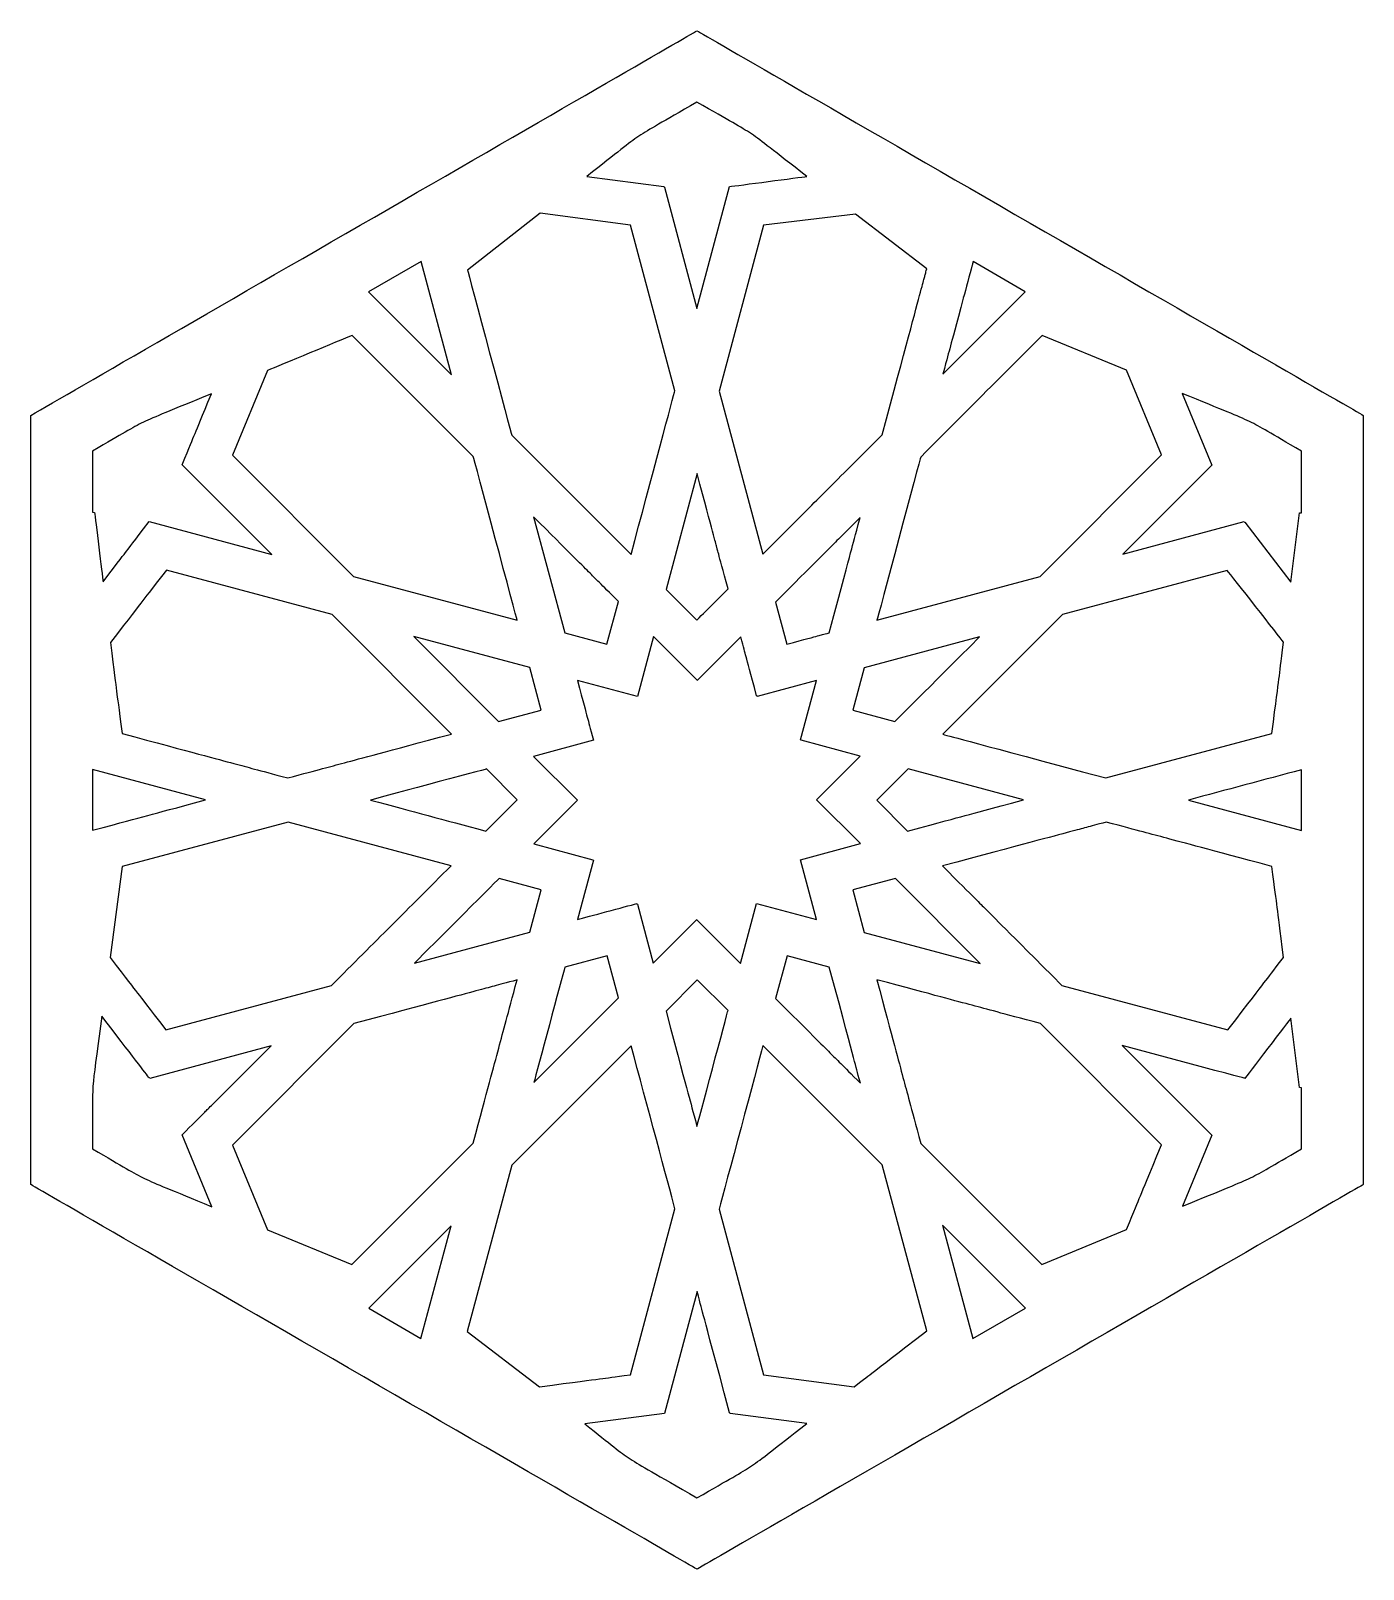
# Model space of a CAD drawing. Header units: millimetres. Extents: x -43 to 43, y -50 to 50.
import ezdxf

# ---------------------------------------------------------------- set-up
doc = ezdxf.new("R2010")
doc.units = ezdxf.units.MM
doc.header["$MEASUREMENT"] = 0
doc.layers.add('layer 1', color=7, linetype='Continuous')

msp = doc.modelspace()

# ---------------------------------------------------------------- linework, layer by layer
at = {"layer": 'layer 1', "color": 250}
for points, knots in [([(0.0857, 50.0821), (-1.3744, 49.239), (-37.451, 28.4103), (-43.2153, 25.0822), (-43.2153, 25.0822), (-43.2153, 15.96), (-43.2153, -15.7807), (-43.2153, -24.9177), (-43.2153, -24.9177), (-43.0768, -24.9979), (-0.0723, -49.8267), (0.0857, -49.9181), (0.0857, -49.9181), (0.5263, -49.6634), (43.005, -25.1386), (43.3871, -24.9177), (43.3871, -24.9177), (43.3871, -19.238), (43.3871, 19.3788), (43.3871, 25.0822), (43.3871, 25.0822), (42.1058, 25.8219), (1.3684, 49.3416), (0.0857, 50.0821)], [0, 0, 0, 0, 0.14285714, 0.14285714, 0.14285714, 0.14285714, 0.28571429, 0.28571429, 0.28571429, 0.28571429, 0.42857143, 0.42857143, 0.42857143, 0.42857143, 0.57142857, 0.57142857, 0.57142857, 0.57142857, 0.71428571, 0.71428571, 0.71428571, 0.71428571, 1, 1, 1, 1]), ([(0.0857, 45.4417), (4.4199, 42.9394), (2.7908, 44.0401), (7.2273, 40.6153), (7.2273, 40.6153), (6.756, 40.5532), (2.679, 40.0166), (2.2059, 39.9546), (2.2059, 39.9546), (2.2059, 39.9546), (0.0818, 32.0283), (0.0818, 32.0283), (0.0818, 32.0283), (0.0818, 32.0283), (-2.0338, 39.9249), (-2.0338, 39.9249), (-2.0338, 39.9249), (-2.0338, 39.9249), (-2.062, 39.9288), (-2.062, 39.9288), (-2.062, 39.9288), (-2.062, 39.9288), (-2.0694, 39.9553), (-2.0694, 39.9553), (-2.0694, 39.9553), (-2.0694, 39.9553), (-7.0669, 40.6128), (-7.0669, 40.6128), (-7.0669, 40.6128), (-2.939, 43.8545), (-4.5699, 42.7535), (0.0857, 45.4417)], [0, 0, 0, 0, 0.11111111, 0.11111111, 0.11111111, 0.11111111, 0.22222222, 0.22222222, 0.22222222, 0.22222222, 0.33333333, 0.33333333, 0.33333333, 0.33333333, 0.44444444, 0.44444444, 0.44444444, 0.44444444, 0.55555556, 0.55555556, 0.55555556, 0.55555556, 0.66666667, 0.66666667, 0.66666667, 0.66666667, 0.77777778, 0.77777778, 0.77777778, 0.77777778, 1, 1, 1, 1]), ([(-10.1112, 38.2228), (-10.1112, 38.2228), (-4.2372, 37.4491), (-4.2372, 37.4491), (-4.2372, 37.4491), (-4.2372, 37.4491), (-1.3512, 26.6795), (-1.3512, 26.6795), (-1.3512, 26.6795), (-1.402, 26.4894), (-2.9083, 20.8668), (-4.2016, 16.0412), (-4.2016, 16.0412), (-4.2016, 16.0412), (-11.9584, 23.7977), (-11.9584, 23.7977), (-11.9584, 23.7977), (-11.9584, 23.7977), (-14.8296, 34.5158), (-14.8299, 34.5175), (-14.8299, 34.5175), (-14.8299, 34.5175), (-10.1112, 38.2228), (-10.1112, 38.2228)], [0, 0, 0, 0, 0.14285714, 0.14285714, 0.14285714, 0.14285714, 0.28571429, 0.28571429, 0.28571429, 0.28571429, 0.42857143, 0.42857143, 0.42857143, 0.42857143, 0.57142857, 0.57142857, 0.57142857, 0.57142857, 0.71428571, 0.71428571, 0.71428571, 0.71428571, 1, 1, 1, 1]), ([(4.3614, 16.0588), (4.3614, 16.0588), (1.5229, 26.6503), (1.5229, 26.6503), (1.5229, 26.6503), (1.5229, 26.6503), (4.4136, 37.4368), (4.4136, 37.4368), (4.4136, 37.4368), (4.4136, 37.4368), (10.391, 38.172), (10.391, 38.172), (10.391, 38.172), (10.391, 38.172), (15.017, 34.6005), (15.017, 34.6005), (15.017, 34.6005), (14.7147, 33.4709), (15.204, 35.2975), (12.1302, 23.8284), (12.1302, 23.8284), (12.1302, 23.8284), (12.1302, 23.8277), (12.1302, 23.8277), (12.1302, 23.8277), (7.5314, 19.2292), (9.151, 20.8488), (4.3614, 16.0588)], [0, 0, 0, 0, 0.125, 0.125, 0.125, 0.125, 0.25, 0.25, 0.25, 0.25, 0.375, 0.375, 0.375, 0.375, 0.5, 0.5, 0.5, 0.5, 0.625, 0.625, 0.625, 0.625, 0.75, 0.75, 0.75, 0.75, 1, 1, 1, 1]), ([(-17.8495, 35.0866), (-17.8495, 35.0866), (-15.8736, 27.7135), (-15.8736, 27.7135), (-15.8736, 27.7135), (-15.8736, 27.7135), (-21.2704, 33.1114), (-21.2704, 33.1114), (-21.2704, 33.1114), (-21.2704, 33.1114), (-17.8495, 35.0866), (-17.8495, 35.0866)], [0, 0, 0, 0, 0.25, 0.25, 0.25, 0.25, 0.5, 0.5, 0.5, 0.5, 1, 1, 1, 1]), ([(21.4242, 33.122), (20.3193, 32.0171), (17.387, 29.0844), (16.0679, 27.765), (16.0679, 27.765), (16.6426, 29.9078), (16.3526, 28.8276), (17.4113, 32.7794), (17.4113, 32.7794), (17.4113, 32.7794), (17.4166, 32.7755), (17.4166, 32.7755), (17.4166, 32.7755), (17.5235, 33.1795), (17.8421, 34.3817), (17.9451, 34.7723), (17.9451, 34.7723), (17.9451, 34.7723), (17.9458, 34.7723), (17.9458, 34.7723), (17.9458, 34.7723), (17.9458, 34.7723), (17.9613, 34.8329), (18.0283, 35.0823), (18.0283, 35.0823), (18.0283, 35.0823), (21.4242, 33.122), (21.4242, 33.122)], [0, 0, 0, 0, 0.125, 0.125, 0.125, 0.125, 0.25, 0.25, 0.25, 0.25, 0.375, 0.375, 0.375, 0.375, 0.5, 0.5, 0.5, 0.5, 0.625, 0.625, 0.625, 0.625, 0.75, 0.75, 0.75, 0.75, 1, 1, 1, 1]), ([(-27.8295, 27.9996), (-27.021, 28.3344), (-23.119, 29.9508), (-22.324, 30.2796), (-22.324, 30.2796), (-22.324, 30.2796), (-14.4519, 22.4085), (-14.4519, 22.4085), (-14.4519, 22.4085), (-14.4519, 22.4085), (-11.6012, 11.7676), (-11.6008, 11.7659), (-11.6008, 11.7659), (-11.6008, 11.7659), (-22.2362, 14.6159), (-22.2362, 14.6159), (-22.2362, 14.6159), (-22.2362, 14.6159), (-30.1104, 22.491), (-30.1104, 22.491), (-30.1104, 22.491), (-30.1104, 22.491), (-27.8295, 27.9996), (-27.8295, 27.9996)], [0, 0, 0, 0, 0.14285714, 0.14285714, 0.14285714, 0.14285714, 0.28571429, 0.28571429, 0.28571429, 0.28571429, 0.42857143, 0.42857143, 0.42857143, 0.42857143, 0.57142857, 0.57142857, 0.57142857, 0.57142857, 0.71428571, 0.71428571, 0.71428571, 0.71428571, 1, 1, 1, 1]), ([(22.3806, 14.6177), (22.3806, 14.6177), (22.3798, 14.6177), (22.3798, 14.6177), (22.3798, 14.6177), (22.3798, 14.6177), (22.3798, 14.6174), (22.3798, 14.6174), (22.3798, 14.6174), (22.3798, 14.6174), (11.7842, 11.7782), (11.7842, 11.7782), (11.7842, 11.7782), (11.7845, 11.78), (14.6247, 22.3767), (14.6247, 22.3767), (14.6247, 22.3767), (18.6129, 26.3684), (15.5571, 23.3119), (22.5266, 30.281), (22.5266, 30.281), (22.5266, 30.281), (28.0081, 28.0106), (28.0081, 28.0106), (28.0081, 28.0106), (28.0081, 28.0106), (30.2828, 22.5199), (30.2828, 22.5199), (30.2828, 22.5199), (30.2828, 22.5199), (22.3806, 14.6177), (22.3806, 14.6177)], [0, 0, 0, 0, 0.11111111, 0.11111111, 0.11111111, 0.11111111, 0.22222222, 0.22222222, 0.22222222, 0.22222222, 0.33333333, 0.33333333, 0.33333333, 0.33333333, 0.44444444, 0.44444444, 0.44444444, 0.44444444, 0.55555556, 0.55555556, 0.55555556, 0.55555556, 0.66666667, 0.66666667, 0.66666667, 0.66666667, 0.77777778, 0.77777778, 0.77777778, 0.77777778, 1, 1, 1, 1]), ([(-39.1965, 22.7619), (-35.2031, 25.0673), (-36.9633, 24.2164), (-31.4689, 26.4926), (-31.4689, 26.4926), (-32.7929, 23.2946), (-32.3654, 24.3279), (-33.3801, 21.8772), (-33.3801, 21.8772), (-33.3801, 21.8772), (-33.3801, 21.8765), (-33.3801, 21.8765), (-33.3801, 21.8765), (-33.3801, 21.8765), (-27.5405, 16.0373), (-27.5405, 16.0373), (-27.5405, 16.0373), (-27.5405, 16.0373), (-35.5184, 18.1744), (-35.5184, 18.1744), (-35.5184, 18.1744), (-37.6478, 15.3998), (-36.2934, 17.1651), (-38.5148, 14.2695), (-38.5148, 14.2695), (-38.5622, 14.6569), (-39.0211, 18.3854), (-39.0685, 18.771), (-39.0685, 18.771), (-39.0685, 18.771), (-39.1965, 18.7875), (-39.1965, 18.7875), (-39.1965, 18.7875), (-39.1965, 18.7875), (-39.1965, 22.7619), (-39.1965, 22.7619)], [0, 0, 0, 0, 0.1, 0.1, 0.1, 0.1, 0.2, 0.2, 0.2, 0.2, 0.3, 0.3, 0.3, 0.3, 0.4, 0.4, 0.4, 0.4, 0.5, 0.5, 0.5, 0.5, 0.6, 0.6, 0.6, 0.6, 0.7, 0.7, 0.7, 0.7, 0.8, 0.8, 0.8, 0.8, 1, 1, 1, 1]), ([(39.2405, 18.7399), (39.2405, 18.7399), (38.687, 14.2395), (38.687, 14.2395), (38.687, 14.2395), (38.687, 14.2395), (35.6905, 18.1441), (35.6905, 18.1441), (35.6905, 18.1441), (35.6905, 18.1441), (35.6799, 18.1413), (35.6799, 18.1413), (35.6799, 18.1413), (35.6799, 18.1413), (35.6549, 18.1744), (35.6549, 18.1744), (35.6549, 18.1744), (35.6549, 18.1744), (27.7671, 16.0609), (27.7671, 16.0609), (27.7671, 16.0609), (27.7671, 16.0609), (33.553, 21.8475), (33.553, 21.8475), (33.553, 21.8475), (33.553, 21.8475), (31.6198, 26.5141), (31.6198, 26.5141), (31.6198, 26.5141), (37.042, 24.2694), (35.2714, 25.1273), (39.3682, 22.7619), (39.3682, 22.7619), (39.3682, 22.7619), (39.3682, 18.7568), (39.3682, 18.7568), (39.3682, 18.7568), (39.3682, 18.7568), (39.2405, 18.7399), (39.2405, 18.7399)], [0, 0, 0, 0, 0.09090909, 0.09090909, 0.09090909, 0.09090909, 0.18181818, 0.18181818, 0.18181818, 0.18181818, 0.27272727, 0.27272727, 0.27272727, 0.27272727, 0.36363636, 0.36363636, 0.36363636, 0.36363636, 0.45454545, 0.45454545, 0.45454545, 0.45454545, 0.54545455, 0.54545455, 0.54545455, 0.54545455, 0.63636364, 0.63636364, 0.63636364, 0.63636364, 0.72727273, 0.72727273, 0.72727273, 0.72727273, 0.81818182, 0.81818182, 0.81818182, 0.81818182, 1, 1, 1, 1]), ([(-1.9287, 13.7682), (-1.9287, 13.7682), (0.0896, 21.3007), (0.0896, 21.3007), (0.0896, 21.3007), (2.1879, 13.4736), (0.7115, 18.9795), (2.1011, 13.7982), (2.1011, 13.7982), (1.4005, 13.0976), (0.8982, 12.5956), (0.0712, 11.7683), (0.0712, 11.7683), (0.0712, 11.7683), (-1.9287, 13.7682), (-1.9287, 13.7682)], [0, 0, 0, 0, 0.2, 0.2, 0.2, 0.2, 0.4, 0.4, 0.4, 0.4, 0.6, 0.6, 0.6, 0.6, 1, 1, 1, 1]), ([(-10.5361, 18.4923), (-5.9285, 13.8843), (-7.4426, 15.3981), (-5.0222, 12.978), (-5.0222, 12.978), (-5.0222, 12.978), (-5.7658, 10.202), (-5.7658, 10.202), (-5.7658, 10.202), (-5.7658, 10.202), (-8.5124, 10.9386), (-8.5124, 10.9386), (-8.5124, 10.9386), (-8.5124, 10.9386), (-10.5361, 18.4923), (-10.5361, 18.4923)], [0, 0, 0, 0, 0.2, 0.2, 0.2, 0.2, 0.4, 0.4, 0.4, 0.4, 0.6, 0.6, 0.6, 0.6, 1, 1, 1, 1]), ([(5.1943, 12.9484), (10.2122, 17.9666), (8.9866, 16.7411), (10.687, 18.4415), (10.687, 18.4415), (9.9829, 15.8104), (10.4193, 17.4406), (8.6787, 10.9456), (8.6787, 10.9456), (7.8401, 10.7209), (8.4314, 10.8797), (5.9288, 10.2087), (5.9288, 10.2087), (5.9288, 10.2087), (5.1943, 12.9484), (5.1943, 12.9484)], [0, 0, 0, 0, 0.2, 0.2, 0.2, 0.2, 0.4, 0.4, 0.4, 0.4, 0.6, 0.6, 0.6, 0.6, 1, 1, 1, 1]), ([(-15.8717, 4.3677), (-24.527, 2.0482), (-22.219, 2.6667), (-26.5137, 1.5159), (-26.5137, 1.5159), (-30.6803, 2.6321), (-28.1234, 1.947), (-37.2768, 4.4002), (-37.2768, 4.4002), (-37.7496, 7.9844), (-37.5251, 6.2174), (-38.0293, 10.3219), (-38.0293, 10.3219), (-35.4521, 13.6804), (-36.2219, 12.6877), (-34.3948, 15.0142), (-34.3948, 15.0142), (-34.3948, 15.0142), (-23.635, 12.1313), (-23.635, 12.1313), (-23.635, 12.1313), (-23.635, 12.1313), (-15.8717, 4.3677), (-15.8717, 4.3677)], [0, 0, 0, 0, 0.14285714, 0.14285714, 0.14285714, 0.14285714, 0.28571429, 0.28571429, 0.28571429, 0.28571429, 0.42857143, 0.42857143, 0.42857143, 0.42857143, 0.57142857, 0.57142857, 0.57142857, 0.57142857, 0.71428571, 0.71428571, 0.71428571, 0.71428571, 1, 1, 1, 1]), ([(37.4463, 4.4087), (37.4463, 4.4087), (26.6516, 1.5159), (26.6516, 1.5159), (26.6516, 1.5159), (18.1599, 3.7913), (16.5961, 4.2104), (16.0595, 4.354), (16.0595, 4.354), (16.0595, 4.354), (23.8354, 12.1292), (23.8354, 12.1292), (23.8354, 12.1292), (23.8354, 12.1292), (34.5528, 15.0012), (34.5528, 15.0012), (34.5528, 15.0012), (34.8453, 14.629), (37.9455, 10.6849), (38.2076, 10.3427), (38.2076, 10.3427), (37.8559, 7.4849), (38.0195, 8.7683), (37.4463, 4.4087)], [0, 0, 0, 0, 0.14285714, 0.14285714, 0.14285714, 0.14285714, 0.28571429, 0.28571429, 0.28571429, 0.28571429, 0.42857143, 0.42857143, 0.42857143, 0.42857143, 0.57142857, 0.57142857, 0.57142857, 0.57142857, 0.71428571, 0.71428571, 0.71428571, 0.71428571, 1, 1, 1, 1]), ([(-10.0367, 5.9309), (-10.0367, 5.9309), (-12.809, 5.1883), (-12.809, 5.1883), (-12.809, 5.1883), (-12.809, 5.1883), (-18.3292, 10.7096), (-18.3292, 10.7096), (-18.3292, 10.7096), (-18.3292, 10.7096), (-10.7756, 8.6854), (-10.7756, 8.6854), (-10.7756, 8.6854), (-10.7756, 8.6854), (-10.0367, 5.9309), (-10.0367, 5.9309)], [0, 0, 0, 0, 0.2, 0.2, 0.2, 0.2, 0.4, 0.4, 0.4, 0.4, 0.6, 0.6, 0.6, 0.6, 1, 1, 1, 1]), ([(0.104, -7.7244), (0.104, -7.7244), (0.1016, -7.7269), (0.1016, -7.7269), (0.1016, -7.7269), (0.1016, -7.7269), (0.0688, -7.6941), (0.0688, -7.6941), (0.0688, -7.6941), (0.0688, -7.6941), (-2.7612, -10.5244), (-2.7612, -10.5244), (-2.7612, -10.5244), (-2.7612, -10.5244), (-3.792, -6.6805), (-3.792, -6.6805), (-3.792, -6.6805), (-3.792, -6.6805), (-3.8174, -6.6876), (-3.8174, -6.6876), (-3.8174, -6.6876), (-3.8174, -6.6876), (-3.827, -6.6506), (-3.827, -6.6506), (-3.827, -6.6506), (-4.5805, -6.8523), (-6.9981, -7.5), (-7.6754, -7.6817), (-7.6754, -7.6817), (-7.6754, -7.6817), (-6.6435, -3.8287), (-6.6435, -3.8287), (-6.6435, -3.8287), (-6.6435, -3.8287), (-6.6834, -3.8181), (-6.6834, -3.8181), (-6.6834, -3.8181), (-6.6834, -3.8181), (-6.6788, -3.7994), (-6.6788, -3.7994), (-6.6788, -3.7994), (-6.6788, -3.7994), (-6.6781, -3.7987), (-6.6781, -3.7987), (-6.6781, -3.7987), (-6.6781, -3.7987), (-10.5229, -2.7689), (-10.5229, -2.7689), (-10.5229, -2.7689), (-10.5229, -2.7689), (-7.6874, 0.0674), (-7.6874, 0.0674), (-7.6874, 0.0674), (-7.6874, 0.0674), (-10.5386, 2.9185), (-10.5386, 2.9185), (-10.5386, 2.9185), (-10.5386, 2.9185), (-6.6425, 3.9628), (-6.6425, 3.9628), (-6.6425, 3.9628), (-7.1212, 5.7468), (-6.8929, 4.8962), (-7.6874, 7.8581), (-7.6874, 7.8581), (-7.6874, 7.8581), (-3.792, 6.8146), (-3.792, 6.8146), (-3.792, 6.8146), (-3.792, 6.8146), (-2.7485, 10.7047), (-2.7485, 10.7047), (-2.7485, 10.7047), (-2.7485, 10.7047), (0.0681, 7.8878), (0.0681, 7.8878), (0.0681, 7.8878), (0.0681, 7.8878), (0.0712, 7.8906), (0.0712, 7.8906), (0.0712, 7.8906), (0.0712, 7.8906), (0.104, 7.8581), (0.104, 7.8581), (0.104, 7.8581), (0.104, 7.8581), (2.9344, 10.6881), (2.9344, 10.6881), (2.9344, 10.6881), (3.3425, 9.1616), (3.1154, 10.0111), (3.9638, 6.8442), (3.9638, 6.8442), (3.9638, 6.8442), (3.9899, 6.851), (3.9899, 6.851), (3.9899, 6.851), (3.9899, 6.851), (3.9998, 6.8139), (3.9998, 6.8139), (3.9998, 6.8139), (3.9998, 6.8139), (7.8479, 7.8454), (7.8479, 7.8454), (7.8479, 7.8454), (7.8479, 7.8454), (6.8153, 3.9924), (6.8153, 3.9924), (6.8153, 3.9924), (6.8153, 3.9924), (6.8566, 3.9811), (6.8566, 3.9811), (6.8566, 3.9811), (6.8566, 3.9811), (6.8509, 3.9628), (6.8509, 3.9628), (6.8509, 3.9628), (6.8509, 3.9628), (10.6948, 2.9326), (10.6948, 2.9326), (10.6948, 2.9326), (10.6948, 2.9326), (7.8595, 0.0967), (7.8595, 0.0967), (7.8595, 0.0967), (7.8595, 0.0967), (10.711, -2.7548), (10.711, -2.7548), (10.711, -2.7548), (10.711, -2.7548), (10.7103, -2.7548), (10.7103, -2.7548), (10.7103, -2.7548), (10.7103, -2.7548), (10.7103, -2.7552), (10.7103, -2.7552), (10.7103, -2.7552), (10.7103, -2.7552), (6.8153, -3.7987), (6.8153, -3.7987), (6.8153, -3.7987), (6.8153, -3.7987), (7.8595, -7.6941), (7.8595, -7.6941), (7.8595, -7.6941), (7.8595, -7.6941), (3.9638, -6.6506), (3.9638, -6.6506), (3.9638, -6.6506), (3.9638, -6.6506), (2.9213, -10.5413), (2.9213, -10.5413), (2.9213, -10.5413), (2.9213, -10.5413), (0.104, -7.7244), (0.104, -7.7244)], [0, 0, 0, 0, 0.025, 0.025, 0.025, 0.025, 0.05, 0.05, 0.05, 0.05, 0.075, 0.075, 0.075, 0.075, 0.1, 0.1, 0.1, 0.1, 0.125, 0.125, 0.125, 0.125, 0.15, 0.15, 0.15, 0.15, 0.175, 0.175, 0.175, 0.175, 0.2, 0.2, 0.2, 0.2, 0.225, 0.225, 0.225, 0.225, 0.25, 0.25, 0.25, 0.25, 0.275, 0.275, 0.275, 0.275, 0.3, 0.3, 0.3, 0.3, 0.325, 0.325, 0.325, 0.325, 0.35, 0.35, 0.35, 0.35, 0.375, 0.375, 0.375, 0.375, 0.4, 0.4, 0.4, 0.4, 0.425, 0.425, 0.425, 0.425, 0.45, 0.45, 0.45, 0.45, 0.475, 0.475, 0.475, 0.475, 0.5, 0.5, 0.5, 0.5, 0.525, 0.525, 0.525, 0.525, 0.55, 0.55, 0.55, 0.55, 0.575, 0.575, 0.575, 0.575, 0.6, 0.6, 0.6, 0.6, 0.625, 0.625, 0.625, 0.625, 0.65, 0.65, 0.65, 0.65, 0.675, 0.675, 0.675, 0.675, 0.7, 0.7, 0.7, 0.7, 0.725, 0.725, 0.725, 0.725, 0.75, 0.75, 0.75, 0.75, 0.775, 0.775, 0.775, 0.775, 0.8, 0.8, 0.8, 0.8, 0.825, 0.825, 0.825, 0.825, 0.85, 0.85, 0.85, 0.85, 0.875, 0.875, 0.875, 0.875, 0.9, 0.9, 0.9, 0.9, 0.925, 0.925, 0.925, 0.925, 0.95, 0.95, 0.95, 0.95, 1, 1, 1, 1]), ([(12.9497, 5.1873), (12.9497, 5.1873), (10.2143, 5.92), (10.2143, 5.92), (10.2143, 5.92), (10.2143, 5.92), (10.953, 8.6773), (10.953, 8.6773), (10.953, 8.6773), (10.953, 8.6773), (10.953, 8.6776), (10.953, 8.6776), (10.953, 8.6776), (10.953, 8.6776), (18.4478, 10.6853), (18.4478, 10.6853), (18.4478, 10.6853), (17.6124, 9.8499), (13.7643, 6.0015), (12.9497, 5.1873)], [0, 0, 0, 0, 0.16666667, 0.16666667, 0.16666667, 0.16666667, 0.33333333, 0.33333333, 0.33333333, 0.33333333, 0.5, 0.5, 0.5, 0.5, 0.66666667, 0.66666667, 0.66666667, 0.66666667, 1, 1, 1, 1]), ([(-39.1965, 2.0556), (-39.1965, 2.0556), (-31.8494, 0.0864), (-31.8494, 0.0864), (-31.8494, 0.0864), (-35.9798, -1.0199), (-35.3056, -0.8396), (-39.1965, -1.8817), (-39.1965, -1.8817), (-39.1965, -1.8817), (-39.1965, 2.0556), (-39.1965, 2.0556)], [0, 0, 0, 0, 0.25, 0.25, 0.25, 0.25, 0.5, 0.5, 0.5, 0.5, 1, 1, 1, 1]), ([(-11.6002, 0.0967), (-11.6002, 0.0967), (-13.6321, -1.9357), (-13.6321, -1.9357), (-13.6321, -1.9357), (-16.4906, -1.1698), (-18.2907, -0.6876), (-21.143, 0.0769), (-21.143, 0.0769), (-21.1424, 0.0769), (-13.6069, 2.0959), (-13.6007, 2.0973), (-13.6007, 2.0973), (-13.6007, 2.0973), (-11.6002, 0.0967), (-11.6002, 0.0967)], [0, 0, 0, 0, 0.2, 0.2, 0.2, 0.2, 0.4, 0.4, 0.4, 0.4, 0.6, 0.6, 0.6, 0.6, 1, 1, 1, 1]), ([(11.7729, 0.0667), (11.7729, 0.0667), (13.8052, 2.0987), (13.8052, 2.0987), (13.8052, 2.0987), (13.8052, 2.0987), (21.3162, 0.0864), (21.3162, 0.0864), (21.3162, 0.0864), (16.6839, -1.1546), (18.3278, -0.7144), (13.7738, -1.9343), (13.7738, -1.9343), (13.7738, -1.9343), (11.7729, 0.0667), (11.7729, 0.0667)], [0, 0, 0, 0, 0.2, 0.2, 0.2, 0.2, 0.4, 0.4, 0.4, 0.4, 0.6, 0.6, 0.6, 0.6, 1, 1, 1, 1]), ([(39.3682, -1.8912), (39.3682, -1.8912), (32.0206, 0.0769), (32.0206, 0.0769), (32.0206, 0.0769), (34.4713, 0.7338), (36.9072, 1.3864), (39.3682, 2.0458), (39.3682, 2.0458), (39.3682, 2.0458), (39.3682, -1.8912), (39.3682, -1.8912)], [0, 0, 0, 0, 0.25, 0.25, 0.25, 0.25, 0.5, 0.5, 0.5, 0.5, 1, 1, 1, 1]), ([(-37.2742, -4.2453), (-37.2742, -4.2453), (-26.4795, -1.3529), (-26.4795, -1.3529), (-26.4795, -1.3529), (-26.4795, -1.3529), (-15.8884, -4.191), (-15.8884, -4.191), (-15.8884, -4.191), (-18.7984, -7.1007), (-20.7833, -9.0858), (-23.6626, -11.9652), (-23.6626, -11.9652), (-23.6626, -11.9652), (-34.4386, -14.8526), (-34.4386, -14.8526), (-34.4386, -14.8526), (-36.8233, -11.7641), (-35.76, -13.1456), (-38.0529, -10.1568), (-38.0529, -10.1568), (-38.0529, -10.1568), (-37.2742, -4.2453), (-37.2742, -4.2453)], [0, 0, 0, 0, 0.14285714, 0.14285714, 0.14285714, 0.14285714, 0.28571429, 0.28571429, 0.28571429, 0.28571429, 0.42857143, 0.42857143, 0.42857143, 0.42857143, 0.57142857, 0.57142857, 0.57142857, 0.57142857, 0.71428571, 0.71428571, 0.71428571, 0.71428571, 1, 1, 1, 1]), ([(16.044, -4.2044), (26.4343, -1.4196), (24.1011, -2.0447), (26.6862, -1.3522), (26.6862, -1.3522), (31.1584, -2.5506), (29.1094, -2.0013), (37.4491, -4.2361), (37.4491, -4.2361), (37.8541, -7.3113), (37.7296, -6.3165), (38.2009, -10.1579), (38.2009, -10.1579), (36.716, -12.0939), (37.5126, -11.0553), (34.5948, -14.8576), (34.5948, -14.8576), (34.5948, -14.8576), (23.8065, -11.9673), (23.8065, -11.9673), (23.8065, -11.9673), (16.5573, -4.7177), (20.4953, -8.6557), (16.044, -4.2044)], [0, 0, 0, 0, 0.14285714, 0.14285714, 0.14285714, 0.14285714, 0.28571429, 0.28571429, 0.28571429, 0.28571429, 0.42857143, 0.42857143, 0.42857143, 0.42857143, 0.57142857, 0.57142857, 0.57142857, 0.57142857, 0.71428571, 0.71428571, 0.71428571, 0.71428571, 1, 1, 1, 1]), ([(-12.7786, -5.0243), (-12.7786, -5.0243), (-12.7776, -5.0243), (-12.7776, -5.0243), (-12.7776, -5.0243), (-12.7776, -5.0243), (-12.7776, -5.0239), (-12.7776, -5.0239), (-12.7776, -5.0239), (-12.7776, -5.0239), (-10.0423, -5.7566), (-10.0423, -5.7566), (-10.0423, -5.7566), (-10.0423, -5.7566), (-10.7804, -8.5125), (-10.7804, -8.5125), (-10.7804, -8.5125), (-10.7804, -8.5125), (-18.2756, -10.5216), (-18.2756, -10.5216), (-18.2756, -10.5216), (-18.0326, -10.2789), (-13.0689, -5.3149), (-12.7786, -5.0243)], [0, 0, 0, 0, 0.14285714, 0.14285714, 0.14285714, 0.14285714, 0.28571429, 0.28571429, 0.28571429, 0.28571429, 0.42857143, 0.42857143, 0.42857143, 0.42857143, 0.57142857, 0.57142857, 0.57142857, 0.57142857, 0.71428571, 0.71428571, 0.71428571, 0.71428571, 1, 1, 1, 1]), ([(10.2094, -5.7676), (10.2094, -5.7676), (12.9797, -5.0246), (12.9797, -5.0246), (12.9797, -5.0246), (12.9797, -5.0246), (18.5004, -10.5452), (18.5004, -10.5452), (18.5004, -10.5452), (18.5004, -10.5452), (10.9474, -8.521), (10.9474, -8.521), (10.9474, -8.521), (10.9474, -8.521), (10.2094, -5.7676), (10.2094, -5.7676)], [0, 0, 0, 0, 0.2, 0.2, 0.2, 0.2, 0.4, 0.4, 0.4, 0.4, 0.6, 0.6, 0.6, 0.6, 1, 1, 1, 1]), ([(-8.5064, -10.7823), (-8.5064, -10.7823), (-5.7563, -10.0453), (-5.7563, -10.0453), (-5.7563, -10.0453), (-5.7563, -10.0453), (-5.0222, -12.785), (-5.0222, -12.785), (-5.0222, -12.785), (-5.0222, -12.785), (-10.515, -18.2775), (-10.515, -18.2775), (-10.515, -18.2775), (-10.3261, -17.5726), (-8.6957, -11.4871), (-8.5064, -10.7823)], [0, 0, 0, 0, 0.2, 0.2, 0.2, 0.2, 0.4, 0.4, 0.4, 0.4, 0.6, 0.6, 0.6, 0.6, 1, 1, 1, 1]), ([(5.9386, -10.0386), (5.9386, -10.0386), (8.6847, -10.7745), (8.6847, -10.7745), (8.6847, -10.7745), (10.6426, -18.0835), (10.2538, -16.631), (10.7085, -18.3282), (10.7085, -18.3282), (8.2148, -15.8359), (9.7419, -17.3627), (5.1946, -12.8143), (5.1946, -12.8143), (5.1946, -12.8143), (5.9386, -10.0386), (5.9386, -10.0386)], [0, 0, 0, 0, 0.2, 0.2, 0.2, 0.2, 0.4, 0.4, 0.4, 0.4, 0.6, 0.6, 0.6, 0.6, 1, 1, 1, 1]), ([(-27.8369, -27.8475), (-27.8369, -27.8475), (-30.1104, -22.3569), (-30.1104, -22.3569), (-30.1104, -22.3569), (-30.1104, -22.3569), (-22.2079, -14.4537), (-22.2079, -14.4537), (-22.2079, -14.4537), (-12.2907, -11.7965), (-14.5249, -12.3948), (-11.6112, -11.6141), (-11.6112, -11.6141), (-12.8538, -16.2497), (-12.5965, -15.2904), (-14.4519, -22.2144), (-14.4519, -22.2144), (-14.4519, -22.2144), (-14.4519, -22.2151), (-14.4519, -22.2151), (-14.4519, -22.2151), (-14.4519, -22.2151), (-14.4525, -22.2151), (-14.4525, -22.2151), (-14.4525, -22.2151), (-14.4525, -22.2151), (-22.3551, -30.1177), (-22.3551, -30.1177), (-22.3551, -30.1177), (-22.3551, -30.1177), (-27.8369, -27.8475), (-27.8369, -27.8475)], [0, 0, 0, 0, 0.11111111, 0.11111111, 0.11111111, 0.11111111, 0.22222222, 0.22222222, 0.22222222, 0.22222222, 0.33333333, 0.33333333, 0.33333333, 0.33333333, 0.44444444, 0.44444444, 0.44444444, 0.44444444, 0.55555556, 0.55555556, 0.55555556, 0.55555556, 0.66666667, 0.66666667, 0.66666667, 0.66666667, 0.77777778, 0.77777778, 0.77777778, 0.77777778, 1, 1, 1, 1]), ([(2.1011, -13.6045), (2.0902, -13.6437), (0.0822, -21.137), (0.0822, -21.137), (0.0822, -21.137), (-0.5098, -18.9261), (-0.2219, -20.0011), (-1.9276, -13.6341), (-1.9276, -13.6341), (-1.9276, -13.6341), (0.1012, -11.6046), (0.1012, -11.6046), (0.1012, -11.6046), (0.1012, -11.6046), (2.1011, -13.6045), (2.1011, -13.6045)], [0, 0, 0, 0, 0.2, 0.2, 0.2, 0.2, 0.4, 0.4, 0.4, 0.4, 0.6, 0.6, 0.6, 0.6, 1, 1, 1, 1]), ([(28.001, -27.8353), (28.001, -27.8353), (22.4959, -30.1156), (22.4959, -30.1156), (22.4959, -30.1156), (22.4959, -30.1156), (14.6247, -22.2444), (14.6247, -22.2444), (14.6247, -22.2444), (13.2507, -17.1199), (13.8818, -19.4747), (11.7729, -11.6018), (11.7729, -11.6018), (19.4416, -13.6571), (17.1023, -13.0298), (22.4074, -14.4515), (22.4074, -14.4515), (22.4074, -14.4515), (30.2828, -22.3266), (30.2828, -22.3266), (30.2828, -22.3266), (28.5418, -26.53), (29.1246, -25.1216), (28.001, -27.8353)], [0, 0, 0, 0, 0.14285714, 0.14285714, 0.14285714, 0.14285714, 0.28571429, 0.28571429, 0.28571429, 0.28571429, 0.42857143, 0.42857143, 0.42857143, 0.42857143, 0.57142857, 0.57142857, 0.57142857, 0.57142857, 0.71428571, 0.71428571, 0.71428571, 0.71428571, 1, 1, 1, 1]), ([(-39.1965, -22.5975), (-39.1965, -17.6064), (-39.3337, -19.5739), (-38.595, -13.9714), (-38.595, -13.9714), (-36.6958, -16.4472), (-35.6817, -17.7673), (-35.5184, -17.9801), (-35.5184, -17.9801), (-35.5184, -17.9801), (-35.5081, -17.9772), (-35.5081, -17.9772), (-35.5081, -17.9772), (-35.5081, -17.9772), (-35.483, -18.01), (-35.483, -18.01), (-35.483, -18.01), (-35.483, -18.01), (-27.5943, -15.8969), (-27.5943, -15.8969), (-27.5943, -15.8969), (-33.4476, -21.7494), (-30.5478, -18.8496), (-33.3812, -21.6827), (-33.3812, -21.6827), (-33.3812, -21.6827), (-31.4476, -26.3518), (-31.4476, -26.3518), (-31.4476, -26.3518), (-36.866, -24.1071), (-35.0989, -24.9633), (-39.1965, -22.5975)], [0, 0, 0, 0, 0.11111111, 0.11111111, 0.11111111, 0.11111111, 0.22222222, 0.22222222, 0.22222222, 0.22222222, 0.33333333, 0.33333333, 0.33333333, 0.33333333, 0.44444444, 0.44444444, 0.44444444, 0.44444444, 0.55555556, 0.55555556, 0.55555556, 0.55555556, 0.66666667, 0.66666667, 0.66666667, 0.66666667, 0.77777778, 0.77777778, 0.77777778, 0.77777778, 1, 1, 1, 1]), ([(39.3682, -22.5975), (35.3825, -24.8987), (37.1351, -24.0517), (31.6413, -26.3278), (31.6413, -26.3278), (31.6413, -26.3278), (33.5523, -21.7128), (33.5523, -21.7128), (33.5523, -21.7128), (33.5523, -21.7128), (27.7128, -15.8729), (27.7128, -15.8729), (27.7128, -15.8729), (27.7128, -15.8729), (32.7938, -17.2346), (32.7938, -17.2346), (32.7938, -17.2346), (32.7938, -17.2346), (32.7879, -17.2424), (32.7879, -17.2424), (32.7879, -17.2424), (35.6591, -17.9977), (35.6902, -18.01), (35.6902, -18.01), (35.6902, -18.01), (35.705, -17.9912), (38.6725, -14.1249), (38.687, -14.1058), (38.687, -14.1058), (38.687, -14.1058), (39.2398, -18.6052), (39.2398, -18.6052), (39.2398, -18.6052), (39.2398, -18.6052), (39.3682, -18.6221), (39.3682, -18.6221), (39.3682, -18.6221), (39.3682, -18.6221), (39.3682, -22.5975), (39.3682, -22.5975)], [0, 0, 0, 0, 0.09090909, 0.09090909, 0.09090909, 0.09090909, 0.18181818, 0.18181818, 0.18181818, 0.18181818, 0.27272727, 0.27272727, 0.27272727, 0.27272727, 0.36363636, 0.36363636, 0.36363636, 0.36363636, 0.45454545, 0.45454545, 0.45454545, 0.45454545, 0.54545455, 0.54545455, 0.54545455, 0.54545455, 0.63636364, 0.63636364, 0.63636364, 0.63636364, 0.72727273, 0.72727273, 0.72727273, 0.72727273, 0.81818182, 0.81818182, 0.81818182, 0.81818182, 1, 1, 1, 1]), ([(-11.9584, -23.6639), (-11.9584, -23.6639), (-4.1896, -15.8947), (-4.1896, -15.8947), (-4.1896, -15.8947), (-3.1782, -19.6669), (-1.7921, -24.8387), (-1.3512, -26.4862), (-1.3512, -26.4862), (-1.3512, -26.4862), (-4.2436, -37.2812), (-4.2436, -37.2812), (-4.2436, -37.2812), (-6.5532, -37.586), (-5.3072, -37.4216), (-10.1562, -38.0602), (-10.1562, -38.0602), (-10.1562, -38.0602), (-14.8503, -34.4571), (-14.8503, -34.4571), (-14.8503, -34.4571), (-14.8503, -34.4571), (-11.9584, -23.6639), (-11.9584, -23.6639)], [0, 0, 0, 0, 0.14285714, 0.14285714, 0.14285714, 0.14285714, 0.28571429, 0.28571429, 0.28571429, 0.28571429, 0.42857143, 0.42857143, 0.42857143, 0.42857143, 0.57142857, 0.57142857, 0.57142857, 0.57142857, 0.71428571, 0.71428571, 0.71428571, 0.71428571, 1, 1, 1, 1]), ([(10.2933, -38.0595), (10.2933, -38.0595), (4.409, -37.2848), (4.409, -37.2848), (4.409, -37.2848), (4.409, -37.2848), (1.5236, -26.5169), (1.5236, -26.5169), (1.5236, -26.5169), (1.9149, -25.0556), (3.9807, -17.3429), (4.3737, -15.8775), (4.3737, -15.8775), (4.3737, -15.8775), (12.1302, -23.6343), (12.1302, -23.6343), (12.1302, -23.6343), (12.1302, -23.6343), (15.023, -34.429), (15.023, -34.429), (15.023, -34.429), (10.8045, -37.6665), (11.7507, -36.9404), (10.2933, -38.0595)], [0, 0, 0, 0, 0.14285714, 0.14285714, 0.14285714, 0.14285714, 0.28571429, 0.28571429, 0.28571429, 0.28571429, 0.42857143, 0.42857143, 0.42857143, 0.42857143, 0.57142857, 0.57142857, 0.57142857, 0.57142857, 0.71428571, 0.71428571, 0.71428571, 0.71428571, 1, 1, 1, 1]), ([(-21.2524, -32.9576), (-21.2524, -32.9576), (-15.8954, -27.601), (-15.8954, -27.601), (-15.8954, -27.601), (-15.8954, -27.601), (-17.8562, -34.9183), (-17.8562, -34.9183), (-17.8562, -34.9183), (-17.8562, -34.9183), (-21.2524, -32.9576), (-21.2524, -32.9576)], [0, 0, 0, 0, 0.25, 0.25, 0.25, 0.25, 0.5, 0.5, 0.5, 0.5, 1, 1, 1, 1]), ([(18.0213, -34.9225), (18.0213, -34.9225), (16.0457, -27.5499), (16.0457, -27.5499), (16.0457, -27.5499), (16.0457, -27.5499), (21.4429, -32.947), (21.4429, -32.947), (21.4429, -32.947), (21.4429, -32.947), (18.0213, -34.9225), (18.0213, -34.9225)], [0, 0, 0, 0, 0.25, 0.25, 0.25, 0.25, 0.5, 0.5, 0.5, 0.5, 1, 1, 1, 1]), ([(0.0857, -45.2772), (-5.352, -42.1379), (-3.64, -43.2734), (-7.2073, -40.472), (-7.2073, -40.472), (-7.2073, -40.472), (-2.0338, -39.7909), (-2.0338, -39.7909), (-2.0338, -39.7909), (-2.0338, -39.7909), (0.0906, -31.8642), (0.0906, -31.8642), (0.0906, -31.8642), (0.5916, -33.7362), (0.2049, -32.293), (2.2066, -39.7608), (2.2066, -39.7608), (2.2066, -39.7608), (2.2345, -39.7648), (2.2345, -39.7648), (2.2345, -39.7648), (2.2345, -39.7648), (2.2419, -39.7909), (2.2419, -39.7909), (2.2419, -39.7909), (2.2419, -39.7909), (7.233, -40.4478), (7.233, -40.4478), (7.233, -40.4478), (2.7972, -43.8722), (4.4323, -42.768), (0.0857, -45.2772)], [0, 0, 0, 0, 0.11111111, 0.11111111, 0.11111111, 0.11111111, 0.22222222, 0.22222222, 0.22222222, 0.22222222, 0.33333333, 0.33333333, 0.33333333, 0.33333333, 0.44444444, 0.44444444, 0.44444444, 0.44444444, 0.55555556, 0.55555556, 0.55555556, 0.55555556, 0.66666667, 0.66666667, 0.66666667, 0.66666667, 0.77777778, 0.77777778, 0.77777778, 0.77777778, 1, 1, 1, 1])]:
    msp.add_open_spline(points, degree=3, knots=knots, dxfattribs=at)

doc.saveas('drawing.dxf')
